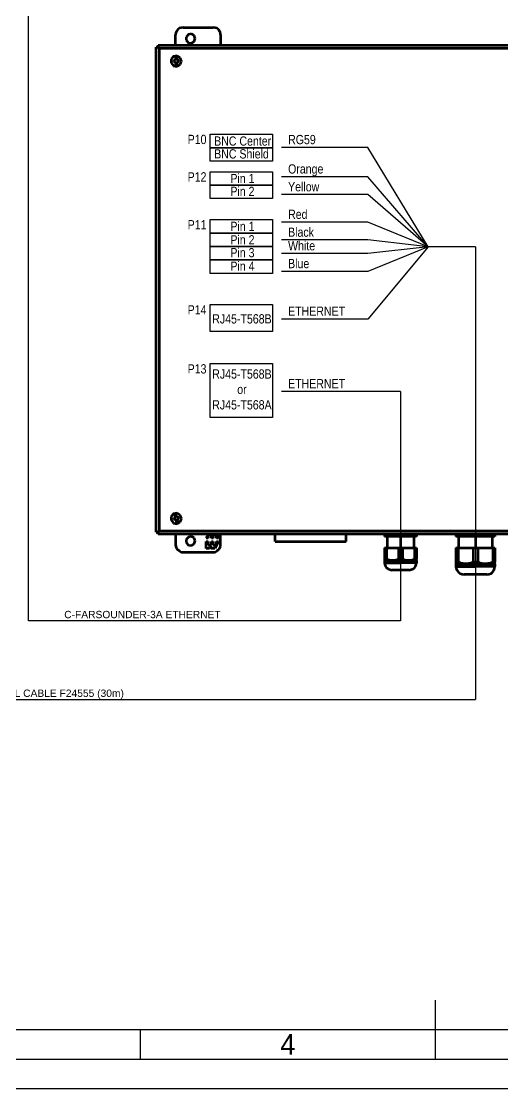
# Model space of a CAD drawing. Header units: millimetres. Extents: x 132530 to 133404, y 33424 to 34046.
# Drawn here: x 133128.7 to 133210.3, y 33424.2 to 33605 of the extents above; entities that cross this region are included whole.
import ezdxf

# ---------------------------------------------------------------- set-up
doc = ezdxf.new("R2010")
doc.units = ezdxf.units.MM
doc.layers.add('MAINS-Cajetin', color=73, linetype='Continuous')
doc.layers.add('P', color=250, linetype='Continuous', lineweight=100)

# ---------------------------------------------------------------- blocks, each defined once
blk = doc.blocks.new('Formato A3')
at = {"layer": 'MAINS-Cajetin'}
for points in [[(0, 0), (420, 0), (420, 297), (0, 297)], [(15, 5), (415, 5), (415, 292), (15, 292)], [(20, 10), (410, 10), (410, 287), (20, 287)]]:
    blk.add_lwpolyline(points, close=True, dxfattribs=at)
for points in [[(215, 5), (215, 15)], [(165, 5), (165, 10)]]:
    blk.add_lwpolyline(points, dxfattribs=at)
at = {"layer": 'MAINS-Cajetin', "insert": (190, 7.5), "char_height": 3.5, "width": 4.44, "attachment_point": 5}
blk.add_mtext('4', dxfattribs=at)

msp = doc.modelspace()

# ---------------------------------------------------------------- linework, layer by layer
at = {"color": 3}
for p, q in [((133129.95, 33503.39), (133129.95, 33648.83)), ((133187.44, 33583.6), (133172.82, 33583.6)), ((133197.67, 33566.76), (133187.44, 33583.6)), ((133187.44, 33578.62), (133172.82, 33578.62)), ((133197.67, 33566.76), (133187.44, 33578.62)), ((133187.44, 33575.61), (133172.82, 33575.61)), ((133197.67, 33566.76), (133187.44, 33575.61)), ((133187.44, 33570.93), (133172.82, 33570.93)), ((133197.67, 33566.76), (133187.44, 33570.93)), ((133187.44, 33567.92), (133172.82, 33567.92)), ((133197.67, 33566.76), (133187.44, 33567.92)), ((133187.44, 33565.61), (133172.82, 33565.61)), ((133197.67, 33566.76), (133187.44, 33562.6)), ((133197.67, 33566.76), (133187.44, 33565.61)), ((133197.67, 33566.76), (133187.44, 33554.52)), ((133205.65, 33566.76), (133197.67, 33566.76)), ((133205.65, 33566.76), (133205.65, 33490.06)), ((133187.44, 33562.6), (133172.82, 33562.6)), ((133187.44, 33554.52), (133172.82, 33554.52)), ((133192.95, 33542.25), (133172.82, 33542.25)), ((133192.95, 33542.25), (133192.95, 33503.39)), ((133192.95, 33503.39), (133129.95, 33503.39)), ((133098.02, 33490.09), (133205.65, 33490.06))]:
    msp.add_line(p, q, dxfattribs=at)
at = {"color": 7}
for points in [[(133160.73, 33585.83), (133171.26, 33585.83), (133171.26, 33583.55), (133160.73, 33583.55)], [(133160.73, 33583.55), (133171.26, 33583.55), (133171.26, 33581.27), (133160.73, 33581.27)], [(133160.73, 33579.49), (133171.26, 33579.49), (133171.26, 33577.21), (133160.73, 33577.21)], [(133160.73, 33577.21), (133171.26, 33577.21), (133171.26, 33574.93), (133160.73, 33574.93)], [(133160.73, 33571.38), (133171.26, 33571.38), (133171.26, 33569.1), (133160.73, 33569.1)], [(133160.73, 33569.1), (133171.26, 33569.1), (133171.26, 33566.82), (133160.73, 33566.82)], [(133160.73, 33566.82), (133171.26, 33566.82), (133171.26, 33564.54), (133160.73, 33564.54)], [(133160.73, 33564.54), (133171.26, 33564.54), (133171.26, 33562.26), (133160.73, 33562.26)], [(133160.73, 33556.97), (133171.26, 33556.97), (133171.26, 33552.41), (133160.73, 33552.41)], [(133160.73, 33546.97), (133171.26, 33546.97), (133171.26, 33537.85), (133160.73, 33537.85)]]:
    msp.add_lwpolyline(points, close=True, dxfattribs=at)
at = {"layer": 'P', "color": 7}
for points in [[(133155.24, 33603.57), (133155.03, 33603.31)], [(133155.5, 33603.78), (133155.24, 33603.57)], [(133155.79, 33603.88), (133155.5, 33603.78)], [(133156.11, 33603.93), (133155.79, 33603.88)], [(133156.11, 33603.93), (133161.19, 33603.93)], [(133161.55, 33603.88), (133161.19, 33603.93)], [(133161.85, 33603.78), (133161.55, 33603.88)], [(133162.1, 33603.57), (133161.85, 33603.78)], [(133162.31, 33603.31), (133162.1, 33603.57)], [(133154.88, 33603.02), (133154.84, 33602.66)], [(133154.84, 33600.92), (133154.84, 33602.66)], [(133155.03, 33603.31), (133154.88, 33603.02)], [(133157.02, 33602.7), (133156.66, 33602.3)], [(133156.66, 33602.3), (133156.66, 33601.75)], [(133156.66, 33601.75), (133157.02, 33601.34)], [(133157.53, 33602.81), (133157.02, 33602.7)], [(133157.99, 33602.55), (133157.53, 33602.81)], [(133158.18, 33602.04), (133157.99, 33602.55)], [(133157.99, 33601.53), (133158.18, 33602.04)], [(133162.46, 33603.02), (133162.31, 33603.31)], [(133162.46, 33602.66), (133162.46, 33603.02)], [(133162.46, 33602.66), (133162.46, 33600.92)], [(133151.54, 33518.43), (133151.54, 33600.58)], [(133151.79, 33600.58), (133151.54, 33600.58)], [(133151.79, 33600.58), (133151.9, 33600.58)], [(133151.9, 33600.92), (133151.9, 33600.67)], [(133151.9, 33600.92), (133223.86, 33600.92)], [(133151.9, 33600.58), (133151.9, 33600.67)], [(133151.9, 33600.58), (133152.09, 33600.37)], [(133152.09, 33600.37), (133151.9, 33600.58)], [(133223.67, 33600.37), (133152.09, 33600.37)], [(133152.09, 33600.37), (133152.09, 33518.63)], [(133157.02, 33601.34), (133157.53, 33601.24)], [(133157.53, 33601.24), (133157.99, 33601.53)], [(133154.48, 33599), (133154.12, 33598.55)], [(133154.12, 33598.55), (133154.12, 33597.94)], [(133155.09, 33599.1), (133154.48, 33599)], [(133154.52, 33598.3), (133154.52, 33598.13)], [(133154.63, 33598.3), (133154.52, 33598.3)], [(133154.52, 33598.13), (133154.63, 33598.13)], [(133154.84, 33598.3), (133154.63, 33598.3)], [(133154.63, 33598.13), (133154.84, 33598.13)], [(133154.84, 33599.06), (133154.84, 33598.55)], [(133154.84, 33598.55), (133154.84, 33598.3)], [(133154.84, 33598.13), (133154.84, 33597.94)], [(133155.64, 33598.8), (133155.09, 33599.1)], [(133155.09, 33598.55), (133155.09, 33599.06)], [(133155.09, 33598.3), (133155.09, 33598.55)], [(133155.28, 33598.3), (133155.09, 33598.3)], [(133155.09, 33597.94), (133155.09, 33598.13)], [(133155.09, 33598.13), (133155.28, 33598.13)], [(133155.39, 33598.3), (133155.28, 33598.3)], [(133155.28, 33598.13), (133155.39, 33598.13)], [(133155.39, 33598.13), (133155.39, 33598.3)], [(133155.86, 33598.23), (133155.64, 33598.8)], [(133155.64, 33597.62), (133155.86, 33598.23)], [(133154.12, 33597.94), (133154.48, 33597.43)], [(133154.48, 33597.43), (133155.09, 33597.32)], [(133154.84, 33597.94), (133154.84, 33597.43)], [(133155.09, 33597.43), (133155.09, 33597.94)], [(133155.09, 33597.32), (133155.64, 33597.62)], [(133154.52, 33521.52), (133154.12, 33521.08)], [(133154.12, 33521.08), (133154.12, 33520.47)], [(133154.12, 33520.47), (133154.52, 33519.96)], [(133155.14, 33521.63), (133154.52, 33521.52)], [(133154.63, 33520.76), (133154.52, 33520.72)], [(133154.52, 33520.72), (133154.52, 33520.57)], [(133154.52, 33520.57), (133154.69, 33520.61)], [(133154.63, 33521.48), (133154.78, 33521.02)], [(133154.84, 33520.83), (133154.63, 33520.76)], [(133154.69, 33520.61), (133154.84, 33520.66)], [(133154.78, 33521.02), (133154.84, 33520.83)], [(133154.84, 33520.66), (133154.88, 33520.47)], [(133154.88, 33520.47), (133155.03, 33519.96)], [(133155.03, 33521.08), (133154.95, 33521.59)], [(133155.09, 33520.87), (133155.03, 33521.08)], [(133155.24, 33520.91), (133155.09, 33520.87)], [(133155.64, 33521.33), (133155.14, 33521.63)], [(133155.14, 33520.72), (133155.28, 33520.76)], [(133155.2, 33520.51), (133155.14, 33520.72)], [(133155.28, 33520), (133155.2, 33520.51)], [(133155.39, 33520.91), (133155.24, 33520.91)], [(133155.28, 33520.76), (133155.39, 33520.76)], [(133155.39, 33520.76), (133155.39, 33520.91)], [(133155.86, 33520.76), (133155.64, 33521.33)], [(133155.64, 33520.15), (133155.86, 33520.76)], [(133152.09, 33518.63), (133151.9, 33518.43)], [(133151.9, 33518.43), (133152.09, 33518.63)], [(133152.09, 33518.63), (133223.67, 33518.63)], [(133154.52, 33519.96), (133155.14, 33519.85)], [(133155.14, 33519.85), (133155.64, 33520.15)], [(133151.54, 33518.43), (133151.79, 33518.43)], [(133151.9, 33518.43), (133151.79, 33518.43)], [(133151.9, 33518.29), (133151.9, 33518.43)], [(133151.9, 33518.07), (133151.9, 33518.29)], [(133223.86, 33518.07), (133151.9, 33518.07)], [(133154.84, 33518.07), (133154.84, 33516.3)], [(133157.02, 33517.61), (133156.66, 33517.21)], [(133156.66, 33517.21), (133156.66, 33516.66)], [(133157.53, 33517.71), (133157.02, 33517.61)], [(133157.99, 33517.46), (133157.53, 33517.71)], [(133158.18, 33516.95), (133157.99, 33517.46)], [(133157.99, 33516.44), (133158.18, 33516.95)], [(133160.03, 33517.42), (133160.43, 33518.07)], [(133160.36, 33517.42), (133160.03, 33517.42)], [(133160.03, 33515.68), (133160.03, 33516.85)], [(133160.03, 33516.85), (133160.36, 33516.85)], [(133160.36, 33517.97), (133160.36, 33517.42)], [(133160.94, 33517.97), (133160.36, 33517.97)], [(133160.36, 33516.85), (133160.36, 33516.25)], [(133160.94, 33517.42), (133160.94, 33517.97)], [(133161.23, 33517.42), (133160.94, 33517.42)], [(133160.94, 33516.85), (133161.23, 33516.85)], [(133160.94, 33516.25), (133160.94, 33516.85)], [(133161.23, 33517.97), (133161.23, 33517.42)], [(133161.8, 33517.97), (133161.23, 33517.97)], [(133161.23, 33516.85), (133161.23, 33516.25)], [(133162.14, 33516.85), (133161.49, 33515.68)], [(133161.8, 33517.42), (133161.8, 33517.97)], [(133162.14, 33517.42), (133161.8, 33517.42)], [(133161.8, 33516.25), (133161.8, 33516.85)], [(133161.8, 33516.85), (133162.14, 33516.85)], [(133162.14, 33518.07), (133162.14, 33517.42)], [(133162.46, 33516.3), (133162.46, 33518.07)], [(133171.71, 33516.85), (133171.71, 33518.07)], [(133171.71, 33516.85), (133183.73, 33516.85)], [(133183.73, 33516.85), (133183.73, 33518.07)], [(133190.25, 33518.07), (133190.25, 33517.67)], [(133190.59, 33517.67), (133190.25, 33517.67)], [(133190.59, 33518.07), (133190.59, 33517.67)], [(133192.62, 33517.67), (133190.59, 33517.67)], [(133190.7, 33517.67), (133190.7, 33515.79)], [(133192.62, 33518.07), (133192.62, 33517.67)], [(133193.3, 33517.67), (133192.62, 33517.67)], [(133192.94, 33517.67), (133192.94, 33515.79)], [(133193.3, 33518.07), (133193.3, 33517.67)], [(133195.33, 33517.67), (133193.3, 33517.67)], [(133195.23, 33517.67), (133195.23, 33515.79)], [(133195.33, 33518.07), (133195.33, 33517.67)], [(133195.67, 33517.67), (133195.33, 33517.67)], [(133195.67, 33518.07), (133195.67, 33517.67)], [(133202.34, 33518.07), (133202.34, 33517.67)], [(133202.74, 33517.67), (133202.34, 33517.67)], [(133202.74, 33518.07), (133202.74, 33517.67)], [(133205.28, 33517.67), (133202.74, 33517.67)], [(133202.78, 33517.67), (133202.78, 33515.75)], [(133205.28, 33518.07), (133205.28, 33517.67)], [(133206.04, 33517.67), (133205.28, 33517.67)], [(133205.64, 33517.67), (133205.64, 33515.75)], [(133206.04, 33518.07), (133206.04, 33517.67)], [(133208.58, 33517.67), (133206.04, 33517.67)], [(133208.48, 33517.67), (133208.48, 33515.75)], [(133208.58, 33518.07), (133208.58, 33517.67)], [(133208.94, 33517.67), (133208.58, 33517.67)], [(133208.94, 33518.07), (133208.94, 33517.67)], [(133154.84, 33516.3), (133154.88, 33516)], [(133154.88, 33516), (133155.03, 33515.68)], [(133155.03, 33515.68), (133155.24, 33515.43)], [(133155.24, 33515.43), (133155.5, 33515.24)], [(133155.5, 33515.24), (133155.79, 33515.07)], [(133155.79, 33515.07), (133156.11, 33515.03)], [(133156.11, 33515.03), (133161.19, 33515.03)], [(133156.66, 33516.66), (133157.02, 33516.25)], [(133157.02, 33516.25), (133157.53, 33516.15)], [(133157.53, 33516.15), (133157.99, 33516.44)], [(133160.62, 33515.68), (133160.03, 33515.68)], [(133160.36, 33516.25), (133160.94, 33516.25)], [(133160.87, 33516.08), (133160.62, 33515.68)], [(133160.87, 33515.68), (133160.87, 33516.08)], [(133161.49, 33515.68), (133160.87, 33515.68)], [(133161.19, 33515.03), (133161.55, 33515.07)], [(133161.23, 33516.25), (133161.8, 33516.25)], [(133161.55, 33515.07), (133161.85, 33515.24)], [(133161.85, 33515.24), (133162.1, 33515.43)], [(133162.1, 33515.43), (133162.31, 33515.68)], [(133162.31, 33515.68), (133162.46, 33516)], [(133162.46, 33516), (133162.46, 33516.3)], [(133190.25, 33515.79), (133190.25, 33513.86)], [(133190.25, 33515.79), (133190.59, 33515.79)], [(133190.59, 33515.79), (133192.62, 33515.79)], [(133190.59, 33515.79), (133190.59, 33513.86)], [(133192.62, 33515.79), (133192.62, 33513.86)], [(133192.62, 33515.79), (133193.3, 33515.79)], [(133193.3, 33515.79), (133193.3, 33513.86)], [(133193.3, 33515.79), (133195.33, 33515.79)], [(133195.33, 33515.79), (133195.67, 33515.79)], [(133195.33, 33515.79), (133195.33, 33513.86)], [(133195.67, 33515.79), (133195.67, 33513.86)], [(133202.34, 33515.75), (133202.74, 33515.75)], [(133202.34, 33515.75), (133202.34, 33513.35)], [(133202.74, 33515.75), (133205.28, 33515.75)], [(133202.74, 33515.75), (133202.74, 33513.35)], [(133205.28, 33515.75), (133206.04, 33515.75)], [(133205.28, 33515.75), (133205.28, 33513.35)], [(133206.04, 33515.75), (133208.58, 33515.75)], [(133206.04, 33515.75), (133206.04, 33513.35)], [(133208.58, 33515.75), (133208.58, 33513.35)], [(133208.58, 33515.75), (133208.94, 33515.75)], [(133208.94, 33515.75), (133208.94, 33513.35)], [(133190.59, 33513.86), (133190.25, 33513.86)], [(133190.25, 33513.86), (133190.25, 33513.61)], [(133190.25, 33513.61), (133191.61, 33513.61)], [(133190.25, 33513.61), (133190.25, 33513.25)], [(133190.25, 33513.25), (133190.29, 33512.95)], [(133190.25, 33513.25), (133191.61, 33513.25)], [(133190.84, 33513.76), (133190.65, 33513.8)], [(133191.01, 33513.71), (133190.84, 33513.76)], [(133191.16, 33513.65), (133191.01, 33513.71)], [(133191.35, 33513.61), (133191.16, 33513.65)], [(133191.52, 33513.61), (133191.35, 33513.61)], [(133191.61, 33513.61), (133191.52, 33513.61)], [(133191.61, 33513.61), (133192.94, 33513.61)], [(133191.61, 33513.25), (133192.94, 33513.25)], [(133191.86, 33513.61), (133191.67, 33513.61)], [(133192.03, 33513.65), (133191.86, 33513.61)], [(133192.18, 33513.71), (133192.03, 33513.65)], [(133192.37, 33513.76), (133192.18, 33513.71)], [(133192.54, 33513.8), (133192.37, 33513.76)], [(133192.62, 33513.86), (133192.54, 33513.8)], [(133192.94, 33513.86), (133192.62, 33513.86)], [(133193.3, 33513.86), (133192.94, 33513.86)], [(133192.94, 33513.86), (133192.94, 33513.61)], [(133192.94, 33513.61), (133194.32, 33513.61)], [(133192.94, 33513.61), (133192.94, 33513.25)], [(133195.67, 33513.25), (133192.94, 33513.25)], [(133193.55, 33513.76), (133193.34, 33513.8)], [(133193.7, 33513.71), (133193.55, 33513.76)], [(133193.89, 33513.65), (133193.7, 33513.71)], [(133194.06, 33513.61), (133193.89, 33513.65)], [(133194.21, 33513.61), (133194.06, 33513.61)], [(133194.32, 33513.61), (133194.21, 33513.61)], [(133194.4, 33513.61), (133194.32, 33513.61)], [(133195.67, 33513.61), (133194.32, 33513.61)], [(133194.57, 33513.61), (133194.4, 33513.61)], [(133194.72, 33513.65), (133194.57, 33513.61)], [(133194.91, 33513.71), (133194.72, 33513.65)], [(133195.08, 33513.76), (133194.91, 33513.71)], [(133195.23, 33513.8), (133195.08, 33513.76)], [(133195.33, 33513.86), (133195.23, 33513.8)], [(133195.67, 33513.86), (133195.33, 33513.86)], [(133195.63, 33512.95), (133195.67, 33513.25)], [(133195.67, 33513.61), (133195.67, 33513.86)], [(133195.67, 33513.61), (133195.67, 33513.25)], [(133202.74, 33513.35), (133202.34, 33513.35)], [(133202.34, 33513.35), (133202.34, 33513.04)], [(133202.85, 33513.29), (133202.74, 33513.35)], [(133203.04, 33513.25), (133202.85, 33513.29)], [(133203.25, 33513.14), (133203.04, 33513.25)], [(133204.98, 33513.25), (133204.77, 33513.14)], [(133205.17, 33513.29), (133204.98, 33513.25)], [(133205.28, 33513.35), (133205.17, 33513.29)], [(133205.64, 33513.35), (133205.28, 33513.35)], [(133206.04, 33513.35), (133205.64, 33513.35)], [(133205.64, 33513.35), (133205.64, 33513.04)], [(133206.15, 33513.29), (133206.04, 33513.35)], [(133206.34, 33513.25), (133206.15, 33513.29)], [(133206.55, 33513.14), (133206.34, 33513.25)], [(133208.29, 33513.25), (133208.03, 33513.14)], [(133208.48, 33513.29), (133208.29, 33513.25)], [(133208.58, 33513.35), (133208.48, 33513.29)], [(133208.94, 33513.35), (133208.58, 33513.35)], [(133208.94, 33513.04), (133208.94, 33513.35)], [(133190.29, 33512.95), (133190.4, 33512.63)], [(133190.4, 33512.63), (133190.59, 33512.38)], [(133190.59, 33512.38), (133190.84, 33512.23)], [(133190.84, 33512.23), (133191.16, 33512.08)], [(133191.16, 33512.08), (133191.46, 33512.02)], [(133194.46, 33512.02), (133191.46, 33512.02)], [(133194.46, 33512.02), (133194.76, 33512.08)], [(133194.76, 33512.08), (133195.08, 33512.23)], [(133195.08, 33512.23), (133195.33, 33512.38)], [(133195.33, 33512.38), (133195.48, 33512.63)], [(133195.48, 33512.63), (133195.63, 33512.95)], [(133202.34, 33513.04), (133202.34, 33512.63)], [(133202.34, 33513.04), (133204.01, 33513.04)], [(133202.34, 33512.63), (133202.38, 33512.27)], [(133202.34, 33512.63), (133204.01, 33512.63)], [(133202.38, 33512.27), (133202.53, 33511.94)], [(133202.53, 33511.94), (133202.78, 33511.68)], [(133202.78, 33511.68), (133203.04, 33511.43)], [(133203.04, 33511.43), (133203.4, 33511.32)], [(133203.5, 33513.1), (133203.25, 33513.14)], [(133203.71, 33513.04), (133203.5, 33513.1)], [(133203.9, 33513.04), (133203.71, 33513.04)], [(133204.01, 33513.04), (133203.9, 33513.04)], [(133204.12, 33513.04), (133204.01, 33513.04)], [(133204.01, 33513.04), (133205.64, 33513.04)], [(133204.01, 33512.63), (133205.64, 33512.63)], [(133204.31, 33513.04), (133204.12, 33513.04)], [(133204.52, 33513.1), (133204.31, 33513.04)], [(133204.77, 33513.14), (133204.52, 33513.1)], [(133205.64, 33513.04), (133207.31, 33513.04)], [(133205.64, 33513.04), (133205.64, 33512.63)], [(133208.94, 33512.63), (133205.64, 33512.63)], [(133206.76, 33513.1), (133206.55, 33513.14)], [(133207.02, 33513.04), (133206.76, 33513.1)], [(133207.21, 33513.04), (133207.02, 33513.04)], [(133207.31, 33513.04), (133207.21, 33513.04)], [(133208.94, 33513.04), (133207.31, 33513.04)], [(133207.42, 33513.04), (133207.31, 33513.04)], [(133207.61, 33513.04), (133207.42, 33513.04)], [(133207.82, 33513.1), (133207.61, 33513.04)], [(133208.03, 33513.14), (133207.82, 33513.1)], [(133207.93, 33511.32), (133208.29, 33511.43)], [(133208.29, 33511.43), (133208.54, 33511.68)], [(133208.54, 33511.68), (133208.79, 33511.94)], [(133208.79, 33511.94), (133208.88, 33512.27)], [(133208.88, 33512.27), (133208.94, 33512.63)], [(133208.94, 33513.04), (133208.94, 33512.63)], [(133203.4, 33511.32), (133203.76, 33511.26)], [(133207.57, 33511.26), (133203.76, 33511.26)], [(133207.57, 33511.26), (133207.93, 33511.32)]]:
    msp.add_lwpolyline(points, dxfattribs=at)

# ---------------------------------------------------------------- block references
at = {"layer": 'MAINS-Cajetin'}
msp.add_blockref('Formato A3', (132983.88, 33424.17), dxfattribs=at)

# ---------------------------------------------------------------- texts
at = {"color": 7}
for s, insert, char_height, width, attachment_point in [('{\\fArial Narrow|b0|i0|c0|p18;P10}', (133156.89, 33585.73), 1.5652, 29.4843, 1), ('{\\fArial Narrow|b0|i0|c0|p18;BNC Center}', (133161.38, 33585.46), 1.5652, 29.4843, 1), ('{\\fArial Narrow|b0|i0|c0|p18;RG59}', (133173.91, 33585.71), 1.5652, 29.4843, 1), ('{\\fArial Narrow|b0|i0|c0|p18;BNC Shield}', (133161.38, 33583.29), 1.5652, 29.4843, 1), ('{\\fArial Narrow|b0|i0|c0|p18;Orange}', (133173.91, 33580.74), 1.5652, 29.4843, 1), ('{\\fArial Narrow|b0|i0|c0|p18;P12}', (133156.89, 33579.39), 1.5652, 29.4843, 1), ('{\\fArial Narrow|b0|i0|c0|p18;Pin 1}', (133164.13, 33579.12), 1.5652, 29.4843, 1), ('{\\fArial Narrow|b0|i0|c0|p18;Pin 2}', (133164.13, 33576.94), 1.5652, 29.4843, 1), ('{\\fArial Narrow|b0|i0|c0|p18;Yellow}', (133173.91, 33577.72), 1.5652, 29.4843, 1), ('{\\fArial Narrow|b0|i0|c0|p18;Red}', (133173.91, 33573.05), 1.5652, 29.4843, 1), ('{\\fArial Narrow|b0|i0|c0|p18;P11}', (133156.89, 33571.28), 1.5652, 29.4843, 1), ('{\\fArial Narrow|b0|i0|c0|p18;Pin 1}', (133164.13, 33571.01), 1.5652, 29.4843, 1), ('{\\fArial Narrow|b0|i0|c0|p18;Black}', (133173.91, 33570.03), 1.5652, 29.4843, 1), ('{\\fArial Narrow|b0|i0|c0|p18;Pin 2}', (133164.13, 33568.73), 1.5652, 29.4843, 1), ('{\\fArial Narrow|b0|i0|c0|p18;White}', (133173.91, 33567.73), 1.5652, 29.4843, 1), ('{\\fArial Narrow|b0|i0|c0|p18;Pin 3}', (133164.13, 33566.55), 1.5652, 29.4843, 1), ('{\\fArial Narrow|b0|i0|c0|p18;Pin 4}', (133164.13, 33564.27), 1.5652, 29.4843, 1), ('{\\fArial Narrow|b0|i0|c0|p18;Blue}', (133173.91, 33564.71), 1.5652, 29.4843, 1), ('{\\fArial Narrow|b0|i0|c0|p18;P14}', (133156.89, 33556.87), 1.5652, 29.4843, 1), ('{\\fArial Narrow|b0|i0|c0|p18;ETHERNET}', (133173.91, 33556.64), 1.5652, 29.4843, 1), ('{\\fArial Narrow|b0|i0|c0|p18;RJ45-T568B}', (133166.09, 33554.55), 1.5652, 29.4843, 5), ('{\\fArial Narrow|b0|i0|c0|p18;P13}', (133156.89, 33546.87), 1.5652, 29.4843, 1), ('{\\fArial Narrow|b0|i0|c0|p18;RJ45-T568B\\Por\\PRJ45-T568A}', (133166.09, 33542.6), 1.5652, 29.4843, 5), ('{\\fArial Narrow|b0|i0|c0|p18;ETHERNET}', (133173.91, 33544.36), 1.5652, 29.4843, 1), ('{\\fSwis721 Lt BT|b0|i0|c0|p34;C-FARSOUNDER-3A ETHERNET}', (133135.98, 33505.1), 1.2422, 29.984, 1), ('{\\fSwis721 Lt BT|b0|i0|c0|p34;C-FARSOUNDER-1A SPECIAL CABLE F24555 (30m)}', (133104.05, 33491.77), 1.2422, 40.0257, 1)]:
    msp.add_mtext(s, dxfattribs=dict(at, insert=insert, char_height=char_height, width=width, attachment_point=attachment_point))

doc.saveas('drawing.dxf')
